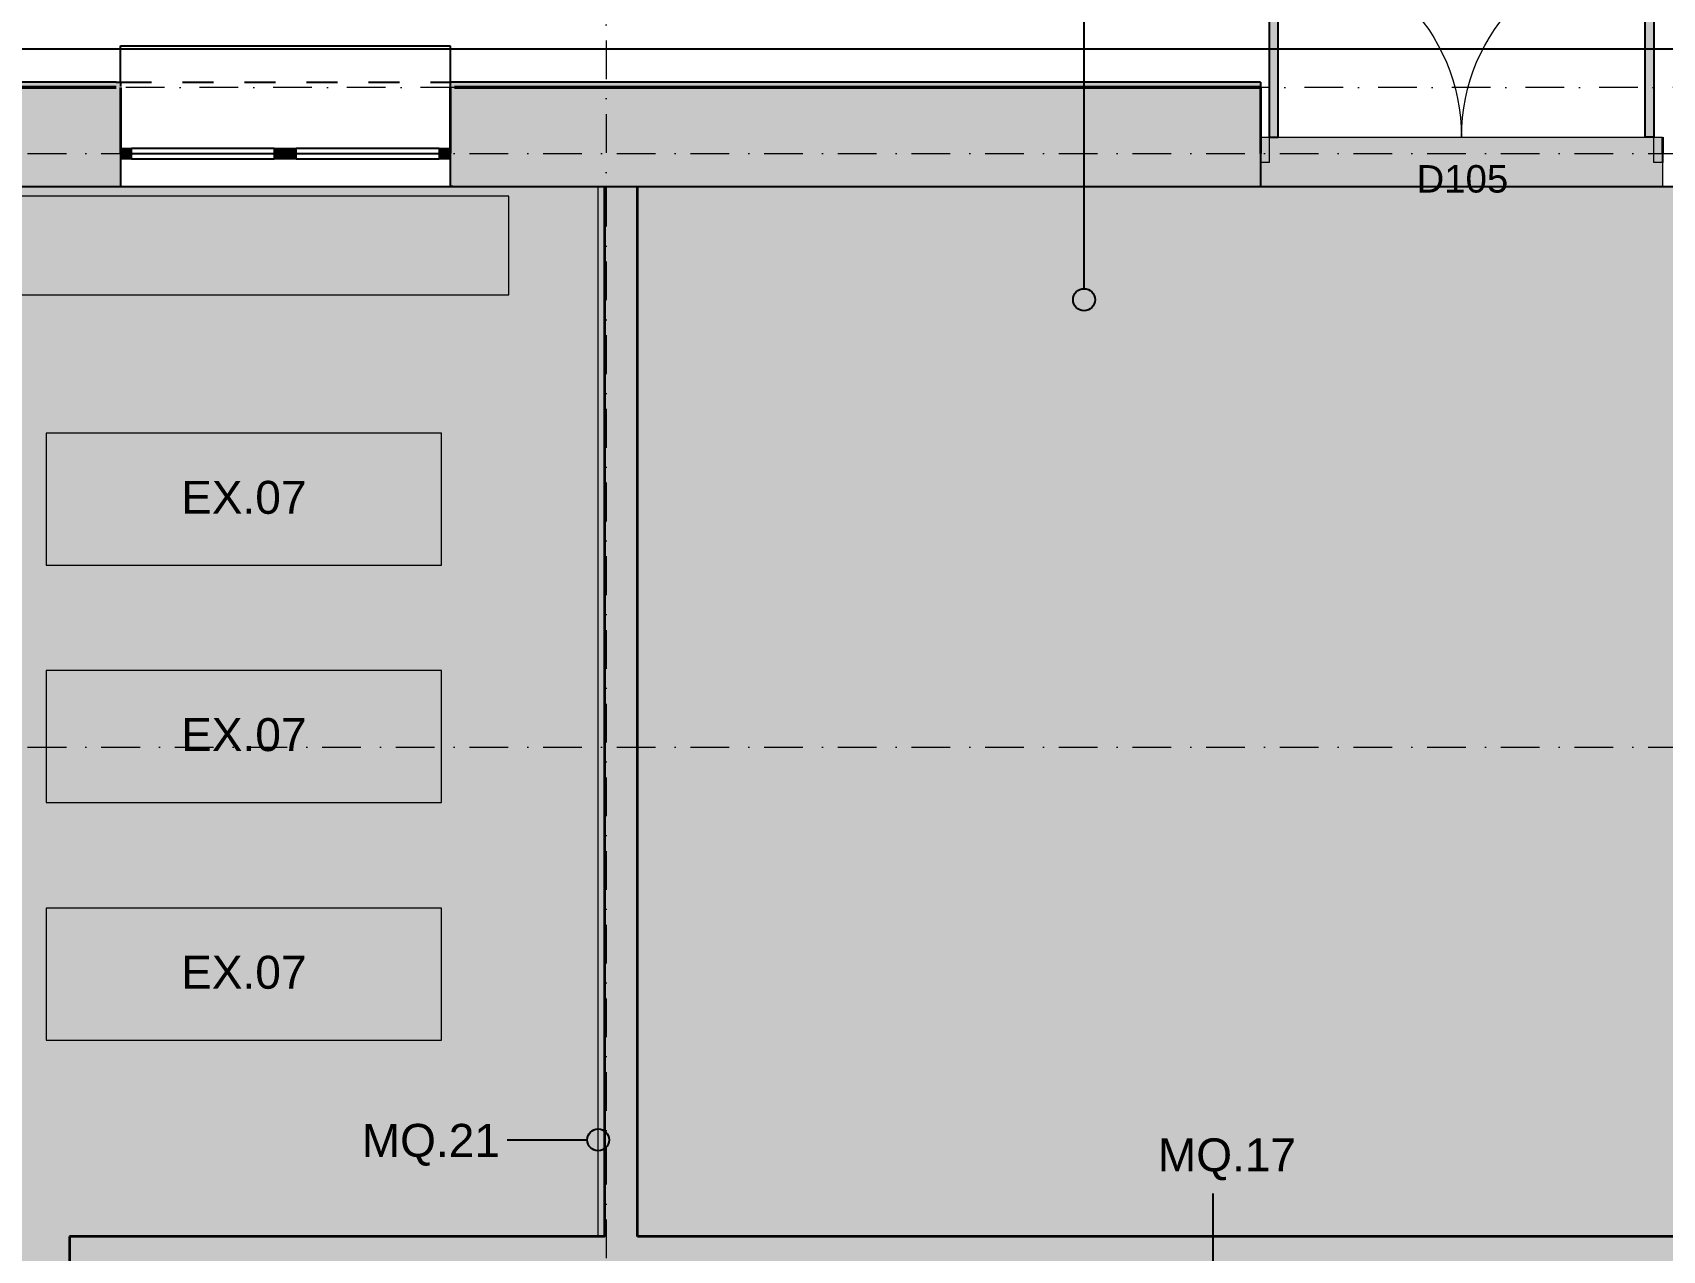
# Model space of a CAD drawing. Header units: millimetres. Extents: x -14278 to 97203, y -22378 to 34603.
# Drawn here: x 5740 to 13157, y 10260 to 15800 of the extents above; entities that cross this region are included whole.
import ezdxf
from ezdxf.enums import TextEntityAlignment as Align

# ---------------------------------------------------------------- set-up
doc = ezdxf.new("R2010")
doc.units = ezdxf.units.MM
doc.header["$MEASUREMENT"] = 0
for name, pattern in [('Dashed', [282.222223, 141.111112, -141.111112]), ('Dot & Dashed', [335.138881, 176.388884, -88.194442, 0, -70.555556]), ('Wipeout_Contour', [1000, 0, -1000])]:
    doc.linetypes.add(name, pattern=pattern)
for name, color, linetype in [('A-Zz_20_10_90-T_TextFFEInternal', 7, 'Continuous'), ('NewA-Ee_25_10-M_WallsExternal', 7, 'Continuous'), ('NewA-Ee_25_10-M_WallsInternal', 7, 'Continuous'), ('NewA-Ee_30_40-M_Floors', 7, 'Continuous'), ('NewA-Ee_30_60-M_Pavements', 7, 'Continuous'), ('NewA-Ee_40_20-M_GeneralFFAndEInternalFixed', 7, 'Continuous'), ('NewA-Ee_40_20-M_GeneralFFAndEInternalMovable', 7, 'Continuous'), ('NewA-SL-M_SpacesExternal', 7, 'Continuous'), ('NewA-SL-M_SpacesInternal', 7, 'Continuous'), ('NewA-Ss_30_25-M_CeilingAndSoffitSystems', 7, 'Continuous'), ('NewA-Zz_20_10_90-T_TextFFEInternal', 7, 'Continuous'), ('NewA-Zz_35_40_80-M_GridStructural', 7, 'Continuous'), ('NewA-Zz_50_10_70-P_BoundarySiteRed', 7, 'Continuous'), ('NewA-Zz_50_10_90-P_BoundarySpace', 7, 'Continuous'), ('NewA-Zz_50_90_00-M_GrossInternal', 7, 'Continuous')]:
    doc.layers.add(name, color=color, linetype=linetype)
doc.styles.add('GENERATED_STYLE_1', font='')
doc.styles.get('GENERATED_STYLE_1').set_extended_font_data('Arial')

# ---------------------------------------------------------------- blocks, each defined once
blk = doc.blocks.new('MECHANICAL ROOM_105_13_1', base_point=(10525.3, 17849.3))
at = {"layer": 'NewA-SL-M_SpacesInternal', "color": 253, "linetype": 'Continuous', "lineweight": 13}
for p, q in [((16324.6, 15099.7), (8492.7, 15099.7)), ((8492.7, 15099.7), (8492.7, 10322.9)), ((8492.7, 10322.9), (16324.6, 10322.9))]:
    blk.add_line(p, q, dxfattribs=at)
at = {"layer": 'NewA-SL-M_SpacesInternal', "color": 5, "lineweight": 70, "style": 'GENERATED_STYLE_1'}
for tag, height, p in [('ROOM_NAME', 200, (10525.3, 18157.1)), ('ROOM_NUMBER', 150, (10525.3, 17854.3)), ('adj_text', 150, (10525.3, 17618.6))]:
    blk.add_attdef(tag, text='', height=height, dxfattribs=at).set_placement(p, align=Align.TOP_CENTER)
blk = doc.blocks.new('EXERCISE ROOM_101_17_1', base_point=(-2422.3, 14043.1))
at = {"layer": 'NewA-SL-M_SpacesInternal', "color": 253, "linetype": 'Continuous', "lineweight": 13}
for p, q in [((8342.7, 15099.7), (150.3, 15099.7)), ((8342.7, 10322.9), (8342.7, 15099.7)), ((5907.4, 6700.3), (5907.4, 10322.9)), ((5907.4, 10322.9), (8342.7, 10322.9))]:
    blk.add_line(p, q, dxfattribs=at)
at = {"layer": 'NewA-SL-M_SpacesInternal', "color": 5, "lineweight": 70, "style": 'GENERATED_STYLE_1'}
for tag, height, p in [('ROOM_NAME', 200, (-2422.3, 14351)), ('ROOM_NUMBER', 150, (-2422.3, 14048.1)), ('adj_text', 150, (-2422.3, 13812.4))]:
    blk.add_attdef(tag, text='', height=height, dxfattribs=at).set_placement(p, align=Align.TOP_CENTER)
blk = doc.blocks.new('BUILDING SITE_Site_28_1', base_point=(-3334.4, -767))
at = {"layer": 'NewA-SL-M_SpacesExternal', "color": 253, "linetype": 'Continuous', "lineweight": 13}
blk.add_line((-474.7, 15724.7), (35324.7, 15724.7), dxfattribs=at)
at = {"layer": 'NewA-SL-M_SpacesExternal', "color": 5, "lineweight": 70, "style": 'GENERATED_STYLE_1'}
for tag, height, p in [('ROOM_NAME', 200, (-3334.4, -459.1)), ('ROOM_NUMBER', 150, (-3334.4, -762)), ('adj_text', 150, (-3334.4, -997.7))]:
    blk.add_attdef(tag, text='', height=height, dxfattribs=at).set_placement(p, align=Align.TOP_CENTER)
blk = doc.blocks.new('Mesh_1_1', base_point=(14339.9, 34603))
at = {"layer": 'NewA-Ee_30_60-M_Pavements', "color": 254, "linetype": 'Continuous', "lineweight": 13, "flags": 128}
blk.add_lwpolyline([(14339.9, 34603, -0.414214), (42830.6, 6112.3, -0.414214), (14339.9, -22378.4, -0.414214), (-14150.7, 6112.3, -0.414214)], format="xyb", close=True, dxfattribs=at)
blk.add_lwpolyline([(-474.7, 15724.7), (35324.7, 15724.7), (35324.7, 6075.3), (28524.7, 6075.3), (28524.7, -474.7), (7900.2, -474.7), (7900.2, 2666.8), (6124.7, 2666.8), (6124.7, 1525.3), (1425.3, 1525.3), (1425.3, 6075.3), (-474.7, 6075.3)], close=True, dxfattribs=at)
blk = doc.blocks.new('Slab_4_1', base_point=(11328, 15324.9))
at = {"layer": 'NewA-Ee_30_40-M_Floors', "linetype": 'Continuous', "lineweight": 13}
blk.add_hatch(color=254, dxfattribs=at).paths.add_polyline_path([(11328, 15324.9), (11328, 15099.7), (150.3, 15099.7), (150.3, 9350.5), (-124.9, 9350.5), (-124.9, 8300.5), (150.3, 8300.5), (150.3, 6700.3), (2050.3, 6700.3), (2050.3, 2150.3), (5499.7, 2150.3), (5499.7, 3091.8), (6214.3, 3091.8), (6214.3, 2766.8), (7714.3, 2766.8), (7714.3, 3091.8), (8455.6, 3091.8), (8500.3, 150.3), (16363.1, 150.3), (16363.1, -124.9), (17413.1, -124.9), (17413.1, 150.3), (27899.7, 150.3), (27899.7, 6700.3), (34699.7, 6700.3), (34699.7, 15099.7), (34639.4, 15099.7), (34639.4, 15324.9), (32809.4, 15324.9), (32809.4, 15099.7), (13158, 15099.7), (13158, 15324.9)])
at = {"layer": 'NewA-Ee_30_40-M_Floors', "color": 6, "linetype": 'Continuous', "lineweight": 13, "flags": 128}
blk.add_lwpolyline([(150.3, 15099.7), (11328, 15099.7), (11328, 15324.9), (13158, 15324.9), (13158, 15099.7), (32809.4, 15099.7)], dxfattribs=at)
blk = doc.blocks.new('Slab_7_1', base_point=(150.3, 15099.7))
at = {"layer": 'NewA-Ss_30_25-M_CeilingAndSoffitSystems', "linetype": 'Continuous', "lineweight": 0}
blk.add_hatch(color=255, dxfattribs=at).paths.add_polyline_path([(150.3, 15099.7), (150.3, 6700.3), (2050.3, 6700.3), (2050.3, 6550.3), (5907.4, 6550.3), (5907.4, 10320.7), (8342.7, 10320.7), (8342.7, 15099.7)])
at = {"layer": 'NewA-Ss_30_25-M_CeilingAndSoffitSystems', "color": 6, "linetype": 'Continuous', "lineweight": 13, "flags": 128}
blk.add_lwpolyline([(150.3, 15099.7), (8342.7, 15099.7), (8342.7, 10320.7), (5907.4, 10320.7), (5907.4, 6550.3), (2050.3, 6550.3), (2050.3, 6700.3), (150.3, 6700.3)], close=True, dxfattribs=at)
blk = doc.blocks.new('Slab_8_1', base_point=(8492.7, 15099.7))
at = {"layer": 'NewA-Ss_30_25-M_CeilingAndSoffitSystems', "linetype": 'Continuous', "lineweight": 0}
blk.add_hatch(color=255, dxfattribs=at).paths.add_polyline_path([(8492.7, 15099.7), (8492.7, 10322.9), (16324.6, 10322.9), (16324.6, 15099.7)])
at = {"layer": 'NewA-Ss_30_25-M_CeilingAndSoffitSystems', "color": 6, "linetype": 'Continuous', "lineweight": 13, "flags": 128}
blk.add_lwpolyline([(8492.7, 15099.7), (16324.6, 15099.7), (16324.6, 10322.9), (8492.7, 10322.9)], close=True, dxfattribs=at)
blk = doc.blocks.new('Double Window 19')
at = {"layer": 'NewA-Ee_25_10-M_WallsExternal', "linetype": 'Continuous', "lineweight": 13}
for points in [[(-750, 0), (-750, -50), (-700, -50), (-700, 0)], [(0, -50), (0, 0), (-50, 0), (-50, -50)], [(0, 0), (0, -50), (50, -50), (50, 0)], [(750, -50), (750, 0), (700, 0), (700, -50)]]:
    blk.add_hatch(color=104, dxfattribs=at).paths.add_polyline_path(points)
at = {"layer": 'NewA-Ee_25_10-M_WallsExternal', "linetype": 'Continuous'}
for p, q in [((-750, 300), (-750, 465)), ((-750, 465), (750, 465)), ((750, 465), (750, 300)), ((-700, 0), (-50, 0)), ((50, 0), (700, 0)), ((-750, -24.9), (-750, -50)), ((-700, -25), (-50, -25)), ((-50, -50), (-700, -50)), ((50, -25), (700, -25)), ((700, -50), (50, -50)), ((750, -24.9), (750, -50)), ((-750, -175.2), (750, -175.2))]:
    blk.add_line(p, q, dxfattribs=at)
at = {"layer": 'NewA-Ee_25_10-M_WallsExternal', "linetype": 'Dashed'}
blk.add_line((-750, 300), (750, 300), dxfattribs=at)
at = {"layer": 'NewA-Ee_25_10-M_WallsExternal', "color": 24, "linetype": 'Continuous', "lineweight": 13}
for p, q in [((-750, 0), (-700, 0)), ((-700, 0), (-700, -50)), ((-50, -50), (-50, 0)), ((-50, 0), (0, 0)), ((0, 0), (50, 0)), ((50, 0), (50, -50)), ((700, -50), (700, 0)), ((700, 0), (750, 0)), ((-700, -50), (-750, -50)), ((0, -50), (-50, -50)), ((50, -50), (0, -50)), ((750, -50), (700, -50))]:
    blk.add_line(p, q, dxfattribs=at)
at = {"layer": 'NewA-Ee_25_10-M_WallsExternal', "color": 92, "linetype": 'Continuous', "lineweight": 35}
for p, q in [((-750, 0), (-750, -24.9)), ((750, 0), (750, -24.9))]:
    blk.add_line(p, q, dxfattribs=at)
blk = doc.blocks.new('Double Door with Transom 19')
at = {"layer": 'NewA-Ee_25_10-M_WallsExternal', "linetype": 'Continuous', "lineweight": 13}
for points in [[(-875, 875), (-875, 0), (-835, 0), (-835, 875)], [(875, 875), (835, 875), (835, 0), (875, 0)]]:
    blk.add_hatch(color=255, dxfattribs=at).paths.add_polyline_path(points)
at = {"layer": 'NewA-Ee_25_10-M_WallsExternal', "linetype": 'Continuous', "lineweight": 0}
for points in [[(-875, -115), (-875, 0), (-915, 0), (-915, -115)], [(915, -115), (915, 0), (875, 0), (875, -115)]]:
    blk.add_hatch(color=255, dxfattribs=at).paths.add_polyline_path(points)
at = {"layer": 'NewA-Ee_25_10-M_WallsExternal', "linetype": 'Continuous'}
for p, q in [((-875, 875), (-875, 0)), ((-835, 875), (-875, 875)), ((-835, 0), (-835, 875)), ((835, 0), (835, 875)), ((835, 875), (875, 875)), ((875, 875), (875, 0)), ((-875, 0), (-835, 0)), ((875, 0), (835, 0)), ((-915, -74.9), (-915, -115)), ((915, -74.9), (915, -115))]:
    blk.add_line(p, q, dxfattribs=at)
at = {"layer": 'NewA-Ee_25_10-M_WallsExternal', "color": 24, "linetype": 'Continuous', "lineweight": 13}
for p, q in [((-875, 0), (-915, 0)), ((-915, 0), (-915, -115)), ((-875, -115), (-875, 0)), ((915, 0), (875, 0)), ((875, 0), (875, -115)), ((915, -115), (915, 0)), ((-915, -115), (-875, -115)), ((875, -115), (915, -115))]:
    blk.add_line(p, q, dxfattribs=at)
at = {"layer": 'NewA-Ee_25_10-M_WallsExternal', "color": 92, "linetype": 'Continuous', "lineweight": 35}
for p, q in [((-915, 0), (-915, -74.9)), ((915, 0), (915, -74.9))]:
    blk.add_line(p, q, dxfattribs=at)
at = {"layer": 'NewA-Ee_25_10-M_WallsExternal', "color": 6, "linetype": 'Continuous', "lineweight": 13}
for centre, start, end in [((-875, 0), 0, 90), ((875, 0), 90, 180)]:
    blk.add_arc(centre, 875, start, end, dxfattribs=at)
blk = doc.blocks.new('D Marker 19')
at = {"layer": 'NewA-Ee_25_10-M_WallsInternal', "style": 'GENERATED_STYLE_1'}
blk.add_attdef('AC_WIDO_ID', text='', height=125, dxfattribs=at).set_placement((-262.1, 94.8), align=Align.BOTTOM_LEFT)
blk = doc.blocks.new('Wall_3_1', base_point=(0, 15250))
at = {"layer": 'NewA-Ee_25_10-M_WallsExternal', "linetype": 'Continuous', "lineweight": 13}
for points in [[(-300, 15550), (0, 15250), (6140, 15250), (6140, 15274.9), (6119.9, 15274.9), (6119.9, 15550)], [(7660.1, 15274.9), (7640, 15274.9), (7640, 15250), (11328, 15250), (11328, 15324.9), (11328, 15550), (7660.1, 15550)], [(0, 15250), (70.4, 15179.6), (6127, 15179.6), (6127, 15224.9), (6140, 15224.9), (6140, 15250)], [(6127, 15099.7), (6140, 15099.7), (6140, 15224.9), (6127, 15224.9)], [(11328, 15250), (7640, 15250), (7640, 15224.9), (7653, 15224.9), (7653, 15179.6), (11328, 15179.6), (11328, 15209.9)], [(7653, 15099.7), (7653, 15224.9), (7640, 15224.9), (7640, 15099.7)], [(6127, 15179.6), (70.4, 15179.6), (133.9, 15116.1), (6127, 15116.1)], [(7653, 15116.1), (11328, 15116.1), (11328, 15179.6), (7653, 15179.6)], [(6127, 15116.1), (133.9, 15116.1), (150.3, 15099.7), (6127, 15099.7)], [(11328, 15116.1), (7653, 15116.1), (7653, 15099.7), (11328, 15099.7)]]:
    blk.add_hatch(color=6, dxfattribs=at).paths.add_polyline_path(points)
at = {"layer": 'NewA-Ee_25_10-M_WallsExternal', "color": 92, "linetype": 'Continuous', "lineweight": 35}
for p, q in [((11328, 15324.9), (11328, 15250)), ((6140, 15274.9), (6140, 15250)), ((7640, 15274.9), (7640, 15250))]:
    blk.add_line(p, q, dxfattribs=at)
at = {"layer": 'NewA-Ee_25_10-M_WallsExternal', "linetype": 'Continuous'}
for p, q in [((6140, 15250), (6140, 15224.9)), ((6140, 15224.9), (6140, 15179.6)), ((7640, 15250), (7640, 15224.9)), ((7640, 15224.9), (7640, 15179.6)), ((11328, 15250), (11328, 15209.9)), ((11328, 15209.9), (11328, 15179.6)), ((6140, 15179.6), (6140, 15116.1)), ((7640, 15179.6), (7640, 15116.1)), ((11328, 15179.6), (11328, 15116.1)), ((6127, 15099.7), (6140, 15099.7)), ((6140, 15116.1), (6140, 15099.7)), ((7640, 15116.1), (7640, 15099.7)), ((7653, 15099.7), (7640, 15099.7)), ((11328, 15116.1), (11328, 15099.7))]:
    blk.add_line(p, q, dxfattribs=at)
at = {"layer": 'NewA-Ee_25_10-M_WallsExternal', "linetype": 'Continuous', "flags": 128}
for points in [[(150.3, 15099.7), (6127, 15099.7)], [(7653, 15099.7), (8342.7, 15099.7)], [(8492.7, 15099.7), (11328, 15099.7)]]:
    blk.add_lwpolyline(points, dxfattribs=at)
at = {"layer": 'NewA-Ee_25_10-M_WallsExternal'}
ref = blk.add_blockref('D Marker 19', (12243, 15574.9), dxfattribs=at)
ref.add_attrib('AC_WIDO_ID', 'D105', dxfattribs={"color": 7, "height": 125, "style": 'GENERATED_STYLE_1'}).set_placement((12038.1, 15035.1), align=Align.BOTTOM_LEFT)
at = {"color": 254, "linetype": 'Wipeout_Contour', "lineweight": 0, "ltscale": 108444.875021}
blk.add_wipeout([(35324.7, 15724.7), (-474.7, 15724.7), (-324.9, 15574.9), (35174.9, 15574.9)], dxfattribs=at).dxf.layer = 'NewA-Ee_25_10-M_WallsExternal'
at = {"layer": 'NewA-Ee_25_10-M_WallsExternal', "linetype": 'Continuous', "lineweight": 13}
for points in [[(6119.9, 15574.9), (-324.9, 15574.9), (-304.8, 15554.8), (6119.9, 15554.8)], [(6119.9, 15574.9), (6119.9, 15274.9), (6140, 15274.9), (6140, 15574.9)], [(7660.1, 15574.9), (7640, 15574.9), (7640, 15274.9), (7660.1, 15274.9)], [(7660.1, 15574.9), (7660.1, 15554.8), (11328, 15554.8), (11328, 15574.9)]]:
    blk.add_hatch(color=6, dxfattribs=at).paths.add_polyline_path(points)
at = {"layer": 'NewA-Ee_25_10-M_WallsExternal', "linetype": 'Continuous'}
for p, q in [((6119.9, 15574.9), (-324.9, 15574.9)), ((-304.8, 15554.8), (6119.9, 15554.8)), ((6119.9, 15574.9), (6140, 15574.9)), ((6140, 15574.9), (6140, 15554.8)), ((7660.1, 15574.9), (7640, 15574.9)), ((7640, 15574.9), (7640, 15554.8)), ((11328, 15574.9), (7660.1, 15574.9)), ((7660.1, 15554.8), (11328, 15554.8)), ((11328, 15574.9), (11328, 15554.8))]:
    blk.add_line(p, q, dxfattribs=at)
at = {"layer": 'NewA-Ee_25_10-M_WallsExternal', "color": 92, "linetype": 'Continuous', "lineweight": 35}
for p, q in [((-300, 15550), (6119.9, 15550)), ((6140, 15550), (6140, 15274.9)), ((7640, 15550), (7640, 15274.9)), ((7660.1, 15550), (11328, 15550)), ((11328, 15550), (11328, 15324.9))]:
    blk.add_line(p, q, dxfattribs=at)
at = {"layer": 'NewA-Ee_25_10-M_WallsExternal', "linetype": 'Continuous', "flags": 128}
blk.add_lwpolyline([(35324.7, 15724.7), (-474.7, 15724.7)], dxfattribs=at)
at = {"layer": 'NewA-Ee_25_10-M_WallsExternal', "linetype": 'Continuous', "xscale": -1, "zscale": 1000}
blk.add_blockref('Double Door with Transom 19', (12243, 15324.9), dxfattribs=at)
at = {"layer": 'NewA-Ee_25_10-M_WallsExternal', "linetype": 'Continuous', "zscale": 1000}
blk.add_blockref('Double Window 19', (6890, 15274.9), dxfattribs=at)
blk = doc.blocks.new('Wall_18_1', base_point=(5907.4, 10197.9))
at = {"layer": 'NewA-Ee_25_10-M_WallsInternal', "linetype": 'Continuous', "lineweight": 13}
blk.add_hatch(color=6, dxfattribs=at).paths.add_polyline_path([(6032.4, 10197.9), (16324.6, 10197.9), (16324.6, 10322.9), (5907.4, 10322.9)])
at = {"layer": 'NewA-Ee_25_10-M_WallsInternal', "color": 92, "linetype": 'Continuous', "lineweight": 35, "flags": 128}
for points in [[(8342.7, 10322.9), (5907.4, 10322.9)], [(16324.6, 10322.9), (8492.7, 10322.9)]]:
    blk.add_lwpolyline(points, dxfattribs=at)
blk = doc.blocks.new('Wall_24_1', base_point=(8342.7, 10197.9))
at = {"layer": 'NewA-Ee_25_10-M_WallsInternal', "linetype": 'Continuous', "lineweight": 13}
blk.add_hatch(color=6, dxfattribs=at).paths.add_polyline_path([(8492.7, 10322.9), (8492.7, 15099.7), (8342.7, 15099.7), (8342.7, 10322.9)])
at = {"layer": 'NewA-Ee_25_10-M_WallsInternal', "color": 92, "linetype": 'Continuous', "lineweight": 35, "flags": 128}
for points in [[(8342.7, 15099.7), (8342.7, 10322.9)], [(8492.7, 10322.9), (8492.7, 15099.7)]]:
    blk.add_lwpolyline(points, dxfattribs=at)
blk = doc.blocks.new('Door 19_5')
at = {"layer": 'NewA-Ee_25_10-M_WallsInternal', "linetype": 'Continuous', "lineweight": 13}
for points in [[(465, 930), (420, 930), (420, 805), (465, 805)], [(420, 0), (465, 0), (465, 125), (420, 125)], [(-465, -125), (-465, 0), (-505, 0), (-505, -125)], [(505, -125), (505, 0), (465, 0), (465, -125)]]:
    blk.add_hatch(color=255, dxfattribs=at).paths.add_polyline_path(points)
at = {"layer": 'NewA-Ee_25_10-M_WallsInternal', "linetype": 'Continuous'}
for p, q in [((420, 805), (420, 930)), ((420, 930), (465, 930)), ((465, 930), (465, 805)), ((420, 805), (442.5, 805)), ((420, 125), (420, 805)), ((465, 805), (420, 805)), ((442.5, 805), (465, 805)), ((442.5, 125), (442.5, 805)), ((442.5, 805), (442.5, 125)), ((442.5, 805), (442.5, 125)), ((465, 805), (465, 125)), ((442.5, 125), (420, 125)), ((420, 0), (420, 125)), ((420, 125), (465, 125)), ((465, 125), (442.5, 125)), ((465, 125), (465, 0)), ((-465, 0), (-505, 0)), ((-505, 0), (-505, -125)), ((-465, -125), (-465, 0)), ((465, 0), (420, 0)), ((505, 0), (465, 0)), ((465, 0), (465, -125)), ((505, -125), (505, 0)), ((-505, -125), (-465, -125)), ((465, -125), (505, -125))]:
    blk.add_line(p, q, dxfattribs=at)
at = {"layer": 'NewA-Ee_25_10-M_WallsInternal', "color": 92, "linetype": 'Continuous', "lineweight": 35}
for p, q in [((-505, -125), (-505, 0)), ((505, -125), (505, 0))]:
    blk.add_line(p, q, dxfattribs=at)
at = {"layer": 'NewA-Ee_25_10-M_WallsInternal', "color": 6, "linetype": 'Continuous', "lineweight": 13}
blk.add_arc((465, 0), 930, 90, 180, dxfattribs=at)
blk = doc.blocks.new('Wall_27_1', base_point=(5907.4, 6700.3))
at = {"layer": 'NewA-Ee_25_10-M_WallsInternal', "linetype": 'Continuous', "lineweight": 13}
for points in [[(6032.4, 10197.9), (5907.4, 10322.9), (5907.4, 7756.9), (6032.4, 7756.9)], [(5907.4, 6746.9), (5907.4, 6700.3), (6032.4, 6700.3), (6032.4, 6746.9)]]:
    blk.add_hatch(color=6, dxfattribs=at).paths.add_polyline_path(points)
at = {"layer": 'NewA-Ee_25_10-M_WallsInternal', "color": 92, "linetype": 'Continuous', "lineweight": 35}
for p, q in [((6032.4, 7756.9), (5907.4, 7756.9)), ((6032.4, 6746.9), (5907.4, 6746.9))]:
    blk.add_line(p, q, dxfattribs=at)
at = {"layer": 'NewA-Ee_25_10-M_WallsInternal', "color": 92, "linetype": 'Continuous', "lineweight": 35, "flags": 128}
for points in [[(5907.4, 10322.9), (5907.4, 7756.9)], [(6032.4, 8200), (6032.4, 10197.9)], [(6032.4, 7756.9), (6032.4, 8075)], [(5907.4, 6746.9), (5907.4, 6700.3)], [(6032.4, 6700.3), (6032.4, 6746.9)]]:
    blk.add_lwpolyline(points, dxfattribs=at)
at = {"layer": 'NewA-Ee_25_10-M_WallsInternal', "linetype": 'Continuous', "xscale": -1, "zscale": 1000, "rotation": 90}
blk.add_blockref('Door 19_5', (5907.4, 7251.9), dxfattribs=at)
at = {"layer": 'NewA-Ee_25_10-M_WallsInternal'}
ref = blk.add_blockref('D Marker 19', (5907.4, 7251.9), dxfattribs=dict(at, rotation=90))
ref.add_attrib('AC_WIDO_ID', 'D101B', dxfattribs={"color": 7, "height": 125, "rotation": 90, "style": 'GENERATED_STYLE_1'}).set_placement((5853.4, 7030.5), align=Align.BOTTOM_LEFT)
blk = doc.blocks.new('Morph_3_1')
at = {"layer": 'NewA-Ee_40_20-M_GeneralFFAndEInternalMovable', "linetype": 'Continuous', "lineweight": 0}
blk.add_hatch(color=255, dxfattribs=at).paths.add_polyline_path([(5213.7, 15055.7), (5213.7, 14608), (7907.7, 14608), (7907.7, 15055.7)])
at = {"layer": 'NewA-Ee_40_20-M_GeneralFFAndEInternalMovable', "color": 1, "linetype": 'Continuous', "lineweight": 18, "flags": 128}
for points in [[(5213.7, 15055.7), (5213.7, 14608)], [(7907.7, 15055.7), (5213.7, 15055.7)], [(7907.7, 14608), (7907.7, 15055.7)], [(5213.7, 14608), (7907.7, 14608)]]:
    blk.add_lwpolyline(points, dxfattribs=at)
blk = doc.blocks.new('Standard grid marker')
at = {"layer": 'NewA-Zz_35_40_80-M_GridStructural', "color": 6, "linetype": 'Dot & Dashed', "lineweight": 13}
blk.add_line((1000, 0), (18130.8, 0), dxfattribs=at)
at = {"layer": 'NewA-Zz_35_40_80-M_GridStructural', "style": 'GENERATED_STYLE_1'}
blk.add_attdef('AC_MarkerText_1', text='', height=250, rotation=90, dxfattribs=at).set_placement((-250, 14.3), align=Align.MIDDLE_CENTER)
blk = doc.blocks.new('Standard grid marker_2')
at = {"layer": 'NewA-Zz_35_40_80-M_GridStructural', "color": 6, "linetype": 'Dot & Dashed', "lineweight": 13}
blk.add_line((1000, 0), (40175.6, 0), dxfattribs=at)
at = {"layer": 'NewA-Zz_35_40_80-M_GridStructural', "style": 'GENERATED_STYLE_1'}
blk.add_attdef('AC_MarkerText_1', text='', height=250, dxfattribs=at).set_placement((41425.6, 14.3), align=Align.MIDDLE_CENTER)
blk = doc.blocks.new('Standard grid marker_4')
at = {"layer": 'NewA-Zz_35_40_80-M_GridStructural', "color": 6, "linetype": 'Dot & Dashed', "lineweight": 13}
blk.add_line((1000, 0), (40175.6, 0), dxfattribs=at)
blk = doc.blocks.new('Bench 19')
at = {"layer": 'NewA-Ee_40_20-M_GeneralFFAndEInternalMovable', "color": 1, "linetype": 'Continuous', "lineweight": 18}
for p, q in [((0, 600), (0, 0)), ((1800, 600), (0, 600)), ((1800, 0), (1800, 600)), ((0, 0), (1800, 0))]:
    blk.add_line(p, q, dxfattribs=at)
blk = doc.blocks.new('Mirror 19')
at = {"layer": 'NewA-Ee_40_20-M_GeneralFFAndEInternalFixed', "color": 1, "linetype": 'Continuous', "lineweight": 18}
for p, q in [((4776.8, 30), (0, 30)), ((0, 30), (0, 0)), ((4776.8, 30), (0, 30)), ((0, 30), (0, 0)), ((0, 0), (4776.8, 0)), ((0, 0), (4776.8, 0)), ((4776.8, 0), (4776.8, 30)), ((4776.8, 0), (4776.8, 30))]:
    blk.add_line(p, q, dxfattribs=at)
blk = doc.blocks.new('Line_14_1', base_point=(10525.3, 14585.3))
at = {"layer": 'NewA-Zz_50_10_90-P_BoundarySpace', "linetype": 'Continuous'}
blk.add_hatch(color=256, dxfattribs=at).paths.add_polyline_path([(10575.3, 14585.3), (10571.5, 14604.4), (10560.6, 14620.6), (10544.4, 14631.5), (10525.3, 14635.3), (10506.2, 14631.5), (10489.9, 14620.6), (10479.1, 14604.4), (10475.3, 14585.3), (10479.1, 14566.2), (10489.9, 14549.9), (10506.2, 14539.1), (10525.3, 14535.3), (10544.4, 14539.1), (10560.6, 14549.9), (10571.5, 14566.2)])
blk.add_line((10525.3, 14635.3), (10525.3, 17417.1), dxfattribs=at)
blk.add_circle((10525.3, 14585.3), 50, dxfattribs=at)
blk = doc.blocks.new('Line_19_1', base_point=(7900.2, 10763.2))
at = {"layer": 'NewA-Zz_20_10_90-T_TextFFEInternal', "linetype": 'Continuous'}
blk.add_hatch(color=256, dxfattribs=at).paths.add_polyline_path([(8363.9, 10763.2), (8360.1, 10782.4), (8349.2, 10798.6), (8333, 10809.4), (8313.9, 10813.2), (8294.7, 10809.4), (8278.5, 10798.6), (8267.7, 10782.4), (8263.9, 10763.2), (8267.7, 10744.1), (8278.5, 10727.9), (8294.7, 10717.1), (8313.9, 10713.2), (8333, 10717.1), (8349.2, 10727.9), (8360.1, 10744.1)])
blk.add_line((7900.2, 10763.2), (8263.9, 10763.2), dxfattribs=at)
blk.add_circle((8313.9, 10763.2), 50, dxfattribs=at)
blk = doc.blocks.new('Line_25_1', base_point=(11111.5, 10518.5))
at = {"layer": 'NewA-Zz_20_10_90-T_TextFFEInternal', "linetype": 'Continuous'}
blk.add_hatch(color=256, dxfattribs=at).paths.add_polyline_path([(11161.5, 9969.3), (11157.7, 9988.4), (11146.9, 10004.7), (11130.7, 10015.5), (11111.5, 10019.3), (11092.4, 10015.5), (11076.2, 10004.7), (11065.3, 9988.4), (11061.5, 9969.3), (11065.3, 9950.2), (11076.2, 9933.9), (11092.4, 9923.1), (11111.5, 9919.3), (11130.7, 9923.1), (11146.9, 9933.9), (11157.7, 9950.2)])
blk.add_line((11111.5, 10518.5), (11111.5, 10019.3), dxfattribs=at)
blk.add_circle((11111.5, 9969.3), 50, dxfattribs=at)
blk = doc.blocks.new('Label_20_1', base_point=(10750.6, 10854.2))
at = {"layer": 'A-Zz_20_10_90-T_TextFFEInternal', "insert": (11175.6, 10770), "char_height": 150, "attachment_point": 2, "style": 'GENERATED_STYLE_1'}
blk.add_mtext('\\fArial|b0|i0|c0|p34;MQ.17\\fArial|b0|i0|c0|p34;\\fArial|b0|i0|c0|p34;\\fArial|b0|i0|c0|p34;\\fArial|b0|i0|c0|p34;\\fArial|b0|i0|c0|p34;\\fArial|b0|i0|c0|p34;\\fArial|b0|i0|c0|p34;\\fArial|b0|i0|c0|p34;\\fArial|b0|i0|c0|p34;\\fArial|b0|i0|c0|p34;\\fArial|b0|i0|c0|p34;\\fArial|b0|i0|c0|p34;\\fArial|b0|i0|c0|p34;\\fArial|b0|i0|c0|p34;\\fArial|b0|i0|c0|p34;\\fArial|b0|i0|c0|p34;\\fArial|b0|i0|c0|p34;\\fArial|b0|i0|c0|p34;\\fArial|b0|i0|c0|p34;\\fArial|b0|i0|c0|p34;\\fArial|b0|i0|c0|p34;\\fArial|b0|i0|c0|p34;\\fArial|b0|i0|c0|p34;\\fArial|b0|i0|c0|p34;\\fArial|b0|i0|c0|p34;\\fArial|b0|i0|c0|p34;\\fArial|b0|i0|c0|p34;\\fArial|b0|i0|c0|p34;\\fArial|b0|i0|c0|p34;}', dxfattribs=at)
blk = doc.blocks.new('Label_81_1', base_point=(6276.3, 13845.5))
at = {"layer": 'A-Zz_20_10_90-T_TextFFEInternal', "insert": (6701.3, 13761.2), "char_height": 150, "attachment_point": 2, "style": 'GENERATED_STYLE_1'}
blk.add_mtext('\\fArial|b0|i0|c0|p34;EX.07\\fArial|b0|i0|c0|p34;\\fArial|b0|i0|c0|p34;\\fArial|b0|i0|c0|p34;\\fArial|b0|i0|c0|p34;\\fArial|b0|i0|c0|p34;\\fArial|b0|i0|c0|p34;\\fArial|b0|i0|c0|p34;\\fArial|b0|i0|c0|p34;\\fArial|b0|i0|c0|p34;\\fArial|b0|i0|c0|p34;\\fArial|b0|i0|c0|p34;\\fArial|b0|i0|c0|p34;\\fArial|b0|i0|c0|p34;\\fArial|b0|i0|c0|p34;\\fArial|b0|i0|c0|p34;\\fArial|b0|i0|c0|p34;\\fArial|b0|i0|c0|p34;\\fArial|b0|i0|c0|p34;\\fArial|b0|i0|c0|p34;\\fArial|b0|i0|c0|p34;\\fArial|b0|i0|c0|p34;\\fArial|b0|i0|c0|p34;\\fArial|b0|i0|c0|p34;\\fArial|b0|i0|c0|p34;\\fArial|b0|i0|c0|p34;\\fArial|b0|i0|c0|p34;\\fArial|b0|i0|c0|p34;\\fArial|b0|i0|c0|p34;\\fArial|b0|i0|c0|p34;}', dxfattribs=at)
blk = doc.blocks.new('Label_82_1', base_point=(6276.3, 12766))
at = {"layer": 'A-Zz_20_10_90-T_TextFFEInternal', "insert": (6701.3, 12681.7), "char_height": 150, "attachment_point": 2, "style": 'GENERATED_STYLE_1'}
blk.add_mtext('\\fArial|b0|i0|c0|p34;EX.07\\fArial|b0|i0|c0|p34;\\fArial|b0|i0|c0|p34;\\fArial|b0|i0|c0|p34;\\fArial|b0|i0|c0|p34;\\fArial|b0|i0|c0|p34;\\fArial|b0|i0|c0|p34;\\fArial|b0|i0|c0|p34;\\fArial|b0|i0|c0|p34;\\fArial|b0|i0|c0|p34;\\fArial|b0|i0|c0|p34;\\fArial|b0|i0|c0|p34;\\fArial|b0|i0|c0|p34;\\fArial|b0|i0|c0|p34;\\fArial|b0|i0|c0|p34;\\fArial|b0|i0|c0|p34;\\fArial|b0|i0|c0|p34;\\fArial|b0|i0|c0|p34;\\fArial|b0|i0|c0|p34;\\fArial|b0|i0|c0|p34;\\fArial|b0|i0|c0|p34;\\fArial|b0|i0|c0|p34;\\fArial|b0|i0|c0|p34;\\fArial|b0|i0|c0|p34;\\fArial|b0|i0|c0|p34;\\fArial|b0|i0|c0|p34;\\fArial|b0|i0|c0|p34;\\fArial|b0|i0|c0|p34;\\fArial|b0|i0|c0|p34;\\fArial|b0|i0|c0|p34;}', dxfattribs=at)
blk = doc.blocks.new('Label_83_1', base_point=(6276.3, 11684.9))
at = {"layer": 'A-Zz_20_10_90-T_TextFFEInternal', "insert": (6701.3, 11600.7), "char_height": 150, "attachment_point": 2, "style": 'GENERATED_STYLE_1'}
blk.add_mtext('\\fArial|b0|i0|c0|p34;EX.07\\fArial|b0|i0|c0|p34;\\fArial|b0|i0|c0|p34;\\fArial|b0|i0|c0|p34;\\fArial|b0|i0|c0|p34;\\fArial|b0|i0|c0|p34;\\fArial|b0|i0|c0|p34;\\fArial|b0|i0|c0|p34;\\fArial|b0|i0|c0|p34;\\fArial|b0|i0|c0|p34;\\fArial|b0|i0|c0|p34;\\fArial|b0|i0|c0|p34;\\fArial|b0|i0|c0|p34;\\fArial|b0|i0|c0|p34;\\fArial|b0|i0|c0|p34;\\fArial|b0|i0|c0|p34;\\fArial|b0|i0|c0|p34;\\fArial|b0|i0|c0|p34;\\fArial|b0|i0|c0|p34;\\fArial|b0|i0|c0|p34;\\fArial|b0|i0|c0|p34;\\fArial|b0|i0|c0|p34;\\fArial|b0|i0|c0|p34;\\fArial|b0|i0|c0|p34;\\fArial|b0|i0|c0|p34;\\fArial|b0|i0|c0|p34;\\fArial|b0|i0|c0|p34;\\fArial|b0|i0|c0|p34;\\fArial|b0|i0|c0|p34;\\fArial|b0|i0|c0|p34;}', dxfattribs=at)
blk = doc.blocks.new('Label_94_1', base_point=(7127.5, 10920.2))
at = {"layer": 'A-Zz_20_10_90-T_TextFFEInternal', "insert": (7552.5, 10835.9), "char_height": 150, "attachment_point": 2, "style": 'GENERATED_STYLE_1'}
blk.add_mtext('\\fArial|b0|i0|c0|p34;MQ.21\\fArial|b0|i0|c0|p34;\\fArial|b0|i0|c0|p34;\\fArial|b0|i0|c0|p34;\\fArial|b0|i0|c0|p34;\\fArial|b0|i0|c0|p34;\\fArial|b0|i0|c0|p34;\\fArial|b0|i0|c0|p34;\\fArial|b0|i0|c0|p34;\\fArial|b0|i0|c0|p34;\\fArial|b0|i0|c0|p34;\\fArial|b0|i0|c0|p34;\\fArial|b0|i0|c0|p34;\\fArial|b0|i0|c0|p34;\\fArial|b0|i0|c0|p34;\\fArial|b0|i0|c0|p34;\\fArial|b0|i0|c0|p34;\\fArial|b0|i0|c0|p34;\\fArial|b0|i0|c0|p34;\\fArial|b0|i0|c0|p34;\\fArial|b0|i0|c0|p34;\\fArial|b0|i0|c0|p34;\\fArial|b0|i0|c0|p34;\\fArial|b0|i0|c0|p34;\\fArial|b0|i0|c0|p34;\\fArial|b0|i0|c0|p34;\\fArial|b0|i0|c0|p34;\\fArial|b0|i0|c0|p34;\\fArial|b0|i0|c0|p34;\\fArial|b0|i0|c0|p34;}', dxfattribs=at)

msp = doc.modelspace()

# ---------------------------------------------------------------- hatches: boundary and pattern name
at = {"layer": 'NewA-Zz_50_90_00-M_GrossInternal', "linetype": 'Continuous', "lineweight": 140}
msp.add_hatch(color=1, dxfattribs=at).paths.add_polyline_path([(150.3, 15099.7), (34699.7, 15099.7), (34699.7, 6700.3), (27899.7, 6700.3), (27899.7, 150.3), (8500.3, 150.3), (8500.3, 3091.8), (5499.7, 3091.8), (5499.7, 2150.3), (2050.3, 2150.3), (2050.3, 6700.3), (150.3, 6700.3)])

# ---------------------------------------------------------------- linework, layer by layer
at = {"layer": 'NewA-Zz_50_90_00-M_GrossInternal', "linetype": 'Continuous', "flags": 128}
msp.add_lwpolyline([(150.3, 15099.7), (34699.7, 15099.7), (34699.7, 6700.3), (27899.7, 6700.3), (27899.7, 150.3), (8500.3, 150.3), (8500.3, 3091.8), (5499.7, 3091.8), (5499.7, 2150.3), (2050.3, 2150.3), (2050.3, 6700.3), (150.3, 6700.3)], close=True, dxfattribs=at)

# ---------------------------------------------------------------- block references
at = {"layer": 'A-Zz_20_10_90-T_TextFFEInternal', "color": 6, "linetype": 'Continuous', "lineweight": 13}
for name, p in [('Label_81_1', (6276.3, 13845.5)), ('Label_82_1', (6276.3, 12766)), ('Label_83_1', (6276.3, 11684.9)), ('Label_94_1', (7127.5, 10920.2)), ('Label_20_1', (10750.6, 10854.2))]:
    msp.add_blockref(name, p, dxfattribs=at)
at = {"layer": 'NewA-Ee_25_10-M_WallsInternal', "color": 92, "lineweight": 35}
for name, p in [('Wall_27_1', (5907.4, 6700.3)), ('Wall_18_1', (5907.4, 10197.9))]:
    msp.add_blockref(name, p, dxfattribs=at)
at = {"layer": 'NewA-Ee_30_40-M_Floors', "color": 6, "linetype": 'Continuous', "lineweight": 13}
msp.add_blockref('Slab_4_1', (11328, 15324.9), dxfattribs=at)
at = {"layer": 'NewA-Ee_30_60-M_Pavements', "color": 254, "lineweight": 13}
msp.add_blockref('Mesh_1_1', (14339.9, 34603), dxfattribs=at)
at = {"layer": 'NewA-Ee_40_20-M_GeneralFFAndEInternalMovable', "color": 6, "linetype": 'Continuous', "lineweight": 13, "zscale": 1000}
for p in [(5801.3, 13377.7), (5801.3, 12298.2), (5801.3, 11217.1)]:
    msp.add_blockref('Bench 19', p, dxfattribs=at)
at = {"layer": 'NewA-SL-M_SpacesExternal', "linetype": 'Continuous'}
msp.add_blockref('BUILDING SITE_Site_28_1', (-3334.4, -767), dxfattribs=at)
at = {"layer": 'NewA-SL-M_SpacesInternal', "linetype": 'Continuous'}
for name, p in [('MECHANICAL ROOM_105_13_1', (10525.3, 17849.3)), ('EXERCISE ROOM_101_17_1', (-2422.3, 14043.1))]:
    msp.add_blockref(name, p, dxfattribs=at)
at = {"layer": 'NewA-Ss_30_25-M_CeilingAndSoffitSystems', "color": 6, "linetype": 'Continuous', "lineweight": 13}
for name, p in [('Slab_7_1', (150.3, 15099.7)), ('Slab_8_1', (8492.7, 15099.7))]:
    msp.add_blockref(name, p, dxfattribs=at)
at = {"layer": 'NewA-Zz_20_10_90-T_TextFFEInternal', "linetype": 'Continuous'}
for name, p in [('Line_19_1', (7900.2, 10763.2)), ('Line_25_1', (11111.5, 10518.5))]:
    msp.add_blockref(name, p, dxfattribs=at)
at = {"layer": 'NewA-Zz_35_40_80-M_GridStructural', "color": 1, "linetype": 'Continuous', "lineweight": 18, "zscale": 1000}
msp.add_blockref('Standard grid marker_2', (-1652.3, 12550), dxfattribs=at)

# ---------------------------------------------------------------- next in the draw order: block references
at = {"layer": 'NewA-Ee_25_10-M_WallsExternal', "color": 92, "lineweight": 35}
msp.add_blockref('Wall_3_1', (0, 15250), dxfattribs=at)

# ---------------------------------------------------------------- next in the draw order: linework, layer by layer
at = {"layer": 'NewA-Zz_50_10_70-P_BoundarySiteRed', "color": 1, "linetype": 'Continuous', "lineweight": 140}
msp.add_circle((14339.9, 6112.3), 28490.7, dxfattribs=at)

# ---------------------------------------------------------------- next in the draw order: block references
at = {"layer": 'NewA-Ee_25_10-M_WallsInternal', "color": 92, "lineweight": 35}
msp.add_blockref('Wall_24_1', (8342.7, 10197.9), dxfattribs=at)
at = {"layer": 'NewA-Ee_40_20-M_GeneralFFAndEInternalFixed', "color": 6, "linetype": 'Continuous', "lineweight": 13, "zscale": 1000, "rotation": 270}
msp.add_blockref('Mirror 19', (8312.7, 15099.7), dxfattribs=at)
at = {"layer": 'NewA-Ee_40_20-M_GeneralFFAndEInternalMovable', "linetype": 'Continuous', "lineweight": 0}
msp.add_blockref('Morph_3_1', (0, 0), dxfattribs=at)
at = {"layer": 'NewA-Zz_35_40_80-M_GridStructural', "color": 1, "linetype": 'Continuous', "lineweight": 18, "zscale": 1000}
for name, p, rotation in [('Standard grid marker', (8350, 17770.2), 270), ('Standard grid marker_4', (39523.3, 15550), 180)]:
    msp.add_blockref(name, p, dxfattribs=dict(at, rotation=rotation))
msp.add_blockref('Standard grid marker_2', (-1652.3, 15250), dxfattribs=at)
at = {"layer": 'NewA-Zz_50_10_90-P_BoundarySpace', "linetype": 'Continuous'}
msp.add_blockref('Line_14_1', (10525.3, 14585.3), dxfattribs=at)

doc.saveas('drawing.dxf')
